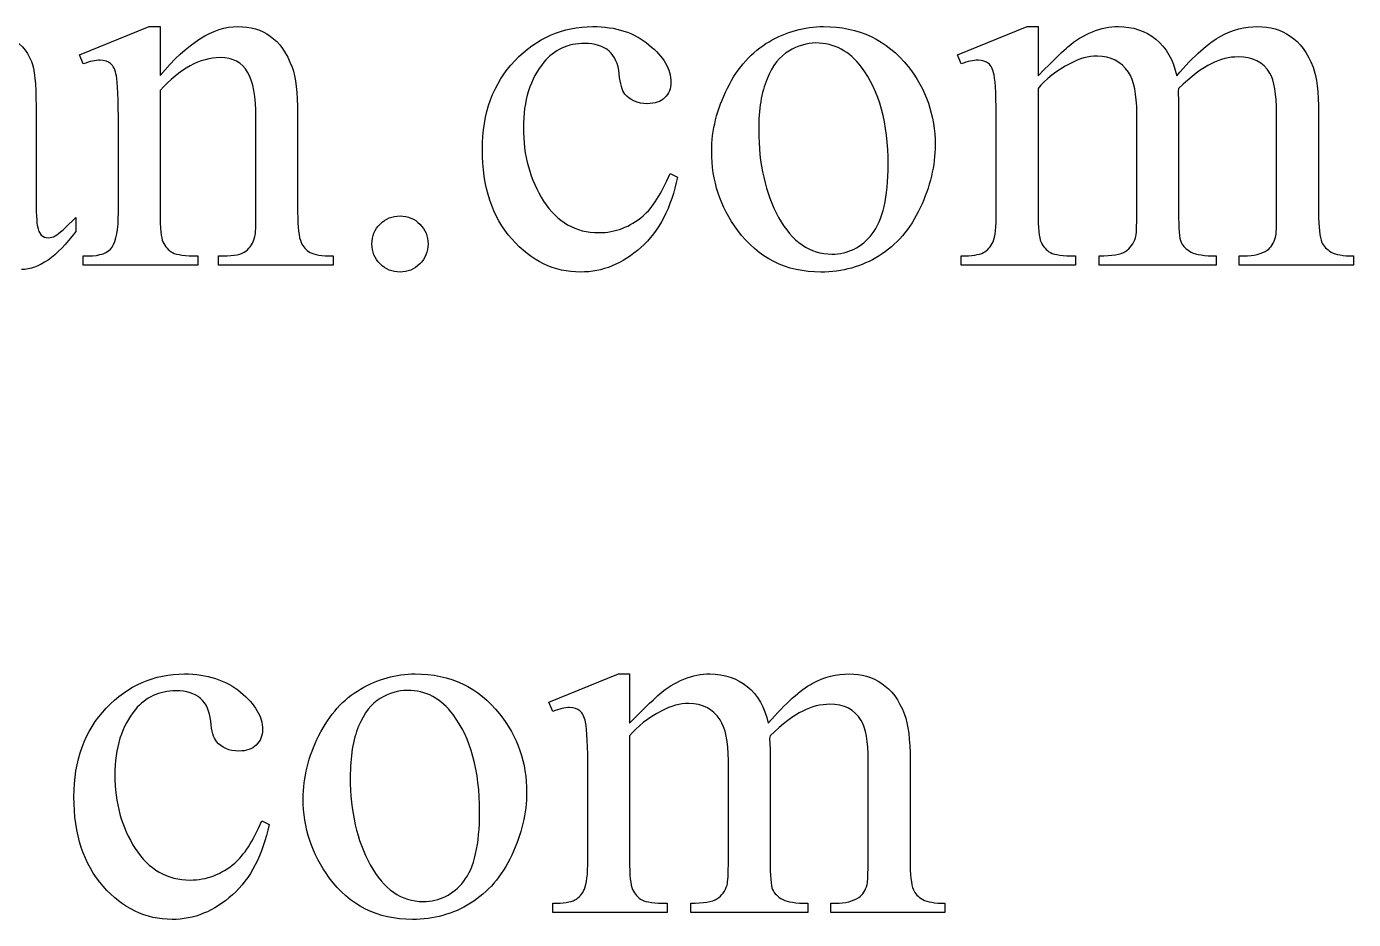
# Model space of a CAD drawing. Extents: x 2.32 to 5.29, y 6.96 to 8.91.
# Drawn here: x 4.9187 to 5.2391, y 7.5173 to 7.7328 of the extents above; entities that cross this region are included whole.
import ezdxf

# ---------------------------------------------------------------- set-up
doc = ezdxf.new("R2010")
doc.units = 0
doc.layers.add('Layer_1', color=7, linetype='CONTINUOUS')

msp = doc.modelspace()

# ---------------------------------------------------------------- linework, layer by layer
at = {"layer": 'Layer_1', "color": 7}
for p, q in [((4.931487, 7.726008), (4.948333, 7.732844)), ((4.948333, 7.732844), (4.950957, 7.732844)), ((4.950957, 7.732844), (4.950957, 7.721003)), ((5.111174, 7.732844), (5.111174, 7.732844)), ((5.143462, 7.726008), (5.160308, 7.732844)), ((5.160308, 7.732844), (5.162932, 7.732844)), ((5.162932, 7.732844), (5.162932, 7.720942)), ((5.109282, 7.728877), (5.109282, 7.728877)), ((4.932403, 7.723811), (4.931487, 7.726008)), ((5.144378, 7.723811), (5.143462, 7.726008)), ((4.950957, 7.721003), (4.950957, 7.721003)), ((5.162932, 7.720942), (5.162932, 7.720942)), ((4.950957, 7.717402), (4.950957, 7.687922)), ((5.162932, 7.717891), (5.162932, 7.687922)), ((5.196868, 7.71789), (5.196745, 7.717219)), ((5.196745, 7.717219), (5.196868, 7.714595)), ((4.920989, 7.713679), (4.920989, 7.694697)), ((5.196868, 7.714595), (5.196868, 7.687922)), ((4.974089, 7.687922), (4.974089, 7.71081)), ((4.98416, 7.711787), (4.98416, 7.687922)), ((5.152861, 7.687922), (5.152861, 7.709285)), ((5.186797, 7.687922), (5.186797, 7.71197)), ((5.220549, 7.687922), (5.220549, 7.71197)), ((5.230681, 7.71197), (5.230681, 7.687922)), ((4.940886, 7.687922), (4.940886, 7.708674)), ((5.074126, 7.697382), (5.075896, 7.696528)), ((5.075896, 7.696528), (5.075896, 7.696528)), ((4.930572, 7.686763), (4.930572, 7.683345)), ((5.008879, 7.687129), (5.008879, 7.687129)), ((4.932402, 7.675288), (4.932402, 7.677485)), ((4.932402, 7.677485), (4.933623, 7.677485)), ((4.960051, 7.677485), (4.960051, 7.675288)), ((4.965056, 7.675288), (4.965056, 7.677485)), ((4.965056, 7.677485), (4.966216, 7.677485)), ((4.992705, 7.677485), (4.992705, 7.675288)), ((5.144377, 7.675288), (5.144377, 7.677486)), ((5.172026, 7.677486), (5.172026, 7.675288)), ((5.177702, 7.675288), (5.177702, 7.677485)), ((5.205962, 7.677485), (5.205962, 7.675288)), ((5.211516, 7.675288), (5.211516, 7.677485)), ((5.211516, 7.677485), (5.212676, 7.677485)), ((5.239104, 7.677485), (5.239104, 7.675288)), ((4.960051, 7.675288), (4.932402, 7.675288)), ((4.992705, 7.675288), (4.965056, 7.675288)), ((5.172026, 7.675288), (5.144377, 7.675288)), ((5.205962, 7.675288), (5.177702, 7.675288)), ((5.239104, 7.675288), (5.211516, 7.675288)), ((5.012541, 7.576594), (5.012541, 7.576594)), ((5.044829, 7.569758), (5.061675, 7.576594)), ((5.061675, 7.576594), (5.0643, 7.576594)), ((5.0643, 7.576594), (5.0643, 7.564692)), ((5.010649, 7.572627), (5.010649, 7.572627)), ((5.045745, 7.567561), (5.044829, 7.569758)), ((5.0643, 7.564692), (5.064299, 7.564692)), ((5.0643, 7.561641), (5.0643, 7.531672)), ((5.098235, 7.56164), (5.098113, 7.560969)), ((5.098113, 7.560969), (5.098235, 7.558345)), ((5.098235, 7.558345), (5.098235, 7.531672)), ((5.088164, 7.531672), (5.088164, 7.55572)), ((5.121917, 7.531672), (5.121917, 7.55572)), ((5.132048, 7.55572), (5.132048, 7.531672)), ((5.054228, 7.531672), (5.054228, 7.553035)), ((4.975493, 7.541132), (4.977263, 7.540278)), ((4.977263, 7.540278), (4.977263, 7.540278)), ((5.045745, 7.519038), (5.045745, 7.521236)), ((5.073394, 7.521236), (5.073394, 7.519038)), ((5.07907, 7.519038), (5.07907, 7.521235)), ((5.107329, 7.521235), (5.107329, 7.519038)), ((5.112883, 7.519038), (5.112883, 7.521235)), ((5.112883, 7.521235), (5.114043, 7.521235)), ((5.140471, 7.521235), (5.140471, 7.519038)), ((5.073394, 7.519038), (5.045745, 7.519038)), ((5.107329, 7.519038), (5.07907, 7.519038)), ((5.140471, 7.519038), (5.112883, 7.519038))]:
    msp.add_line(p, q, dxfattribs=at)
for points in [[(4.950957, 7.721003), (4.957508, 7.728897), (4.963754, 7.732844), (4.969695, 7.732844)], [(4.969695, 7.732844), (4.972746, 7.732844), (4.975371, 7.732071), (4.977568, 7.730525)], [(5.036589, 7.724604), (5.041838, 7.730097), (5.048125, 7.732844), (5.055449, 7.732844)], [(5.055449, 7.732844), (5.060942, 7.732844), (5.065459, 7.731379), (5.068999, 7.728449)], [(5.097991, 7.729182), (5.102141, 7.731623), (5.106536, 7.732844), (5.111174, 7.732844)], [(5.111174, 7.732844), (5.119638, 7.732844), (5.126433, 7.729629), (5.13156, 7.7232)], [(5.170134, 7.727961), (5.171965, 7.729507), (5.173939, 7.730708), (5.176055, 7.731562)], [(5.176055, 7.731562), (5.17817, 7.732417), (5.180266, 7.732844), (5.182341, 7.732844)], [(5.182341, 7.732844), (5.185841, 7.732844), (5.188852, 7.731827), (5.191374, 7.729792)], [(5.20706, 7.730525), (5.209949, 7.732071), (5.21292, 7.732844), (5.215972, 7.732844)], [(5.215972, 7.732844), (5.218942, 7.732844), (5.221566, 7.732071), (5.223845, 7.730525)], [(4.91458, 7.730341), (4.916981, 7.72908), (4.918751, 7.727107), (4.91989, 7.724421)], [(4.977568, 7.730525), (4.979765, 7.729019), (4.981515, 7.726517), (4.982817, 7.723017)], [(5.053435, 7.728755), (5.049366, 7.728755), (5.04609, 7.727249), (5.043608, 7.724238)], [(5.059355, 7.726923), (5.057931, 7.728144), (5.055958, 7.728755), (5.053435, 7.728755)], [(5.068999, 7.728449), (5.072539, 7.72556), (5.074309, 7.722549), (5.074309, 7.719416)], [(5.08792, 7.717951), (5.090483, 7.723038), (5.09384, 7.726781), (5.097991, 7.729182)], [(5.109282, 7.728877), (5.107126, 7.728877), (5.104949, 7.728226), (5.102751, 7.726923)], [(5.120329, 7.723017), (5.11744, 7.726923), (5.113758, 7.728877), (5.109282, 7.728877)], [(5.191374, 7.729792), (5.193897, 7.727758), (5.195586, 7.724808), (5.19644, 7.720942)], [(5.19644, 7.720942), (5.200631, 7.725825), (5.204171, 7.729019), (5.20706, 7.730525)], [(5.223845, 7.730525), (5.226164, 7.729019), (5.227995, 7.726537), (5.229338, 7.723078)], [(4.965422, 7.725337), (4.96058, 7.725337), (4.955759, 7.722692), (4.950957, 7.717402)], [(4.972075, 7.721858), (4.970773, 7.724177), (4.968556, 7.725337), (4.965422, 7.725337)], [(5.061797, 7.72143), (5.061593, 7.723831), (5.060779, 7.725662), (5.059355, 7.726923)], [(5.102751, 7.726923), (5.100595, 7.725662), (5.098845, 7.723424), (5.097502, 7.72021)], [(5.162932, 7.720942), (5.167001, 7.725011), (5.169402, 7.727351), (5.170134, 7.727961)], [(5.177275, 7.725703), (5.175078, 7.725703), (5.172901, 7.725113), (5.170745, 7.723933)], [(5.184783, 7.721797), (5.182992, 7.724401), (5.18049, 7.725703), (5.177275, 7.725703)], [(5.211272, 7.72552), (5.209115, 7.72552), (5.206938, 7.72497), (5.204741, 7.723872)], [(5.218901, 7.721613), (5.217314, 7.724218), (5.214771, 7.72552), (5.211272, 7.72552)], [(4.91989, 7.724421), (4.920623, 7.722671), (4.920989, 7.719091), (4.920989, 7.713679)], [(4.936492, 7.724726), (4.935353, 7.724726), (4.93399, 7.724421), (4.932403, 7.723811)], [(4.938994, 7.723933), (4.938384, 7.724462), (4.93755, 7.724726), (4.936492, 7.724726)], [(4.940398, 7.720942), (4.940113, 7.722407), (4.939645, 7.723404), (4.938994, 7.723933)], [(4.974089, 7.71081), (4.974089, 7.715896), (4.973418, 7.719579), (4.972075, 7.721858)], [(4.982817, 7.723017), (4.983712, 7.720576), (4.98416, 7.716832), (4.98416, 7.711787)], [(5.028777, 7.703181), (5.028777, 7.71197), (5.031381, 7.719111), (5.036589, 7.724604)], [(5.043608, 7.724238), (5.040312, 7.72025), (5.038664, 7.714981), (5.038664, 7.70843)], [(5.126738, 7.69958), (5.126738, 7.709508), (5.124602, 7.717321), (5.120329, 7.723017)], [(5.13156, 7.7232), (5.135914, 7.717707), (5.138091, 7.7114), (5.138091, 7.704279)], [(5.148467, 7.724727), (5.147328, 7.724727), (5.145964, 7.724421), (5.144378, 7.723811)], [(5.150969, 7.723933), (5.150359, 7.724462), (5.149525, 7.724727), (5.148467, 7.724727)], [(5.152312, 7.721187), (5.152027, 7.722529), (5.151579, 7.723445), (5.150969, 7.723933)], [(5.170745, 7.723933), (5.167367, 7.722143), (5.164763, 7.720129), (5.162932, 7.717891)], [(5.186797, 7.71197), (5.186797, 7.716528), (5.186125, 7.719803), (5.184783, 7.721797)], [(5.204741, 7.723872), (5.202585, 7.722814), (5.19996, 7.72082), (5.196868, 7.71789)], [(5.229338, 7.723078), (5.230233, 7.720718), (5.230681, 7.717015), (5.230681, 7.71197)], [(4.940886, 7.708674), (4.940886, 7.715388), (4.940723, 7.719477), (4.940398, 7.720942)], [(5.063201, 7.716548), (5.062509, 7.717402), (5.062041, 7.71903), (5.061797, 7.72143)], [(5.074309, 7.719416), (5.074309, 7.71787), (5.0738, 7.716609), (5.072783, 7.715632)], [(5.097502, 7.72021), (5.09616, 7.716995), (5.095488, 7.712865), (5.095488, 7.707819)], [(5.152861, 7.709285), (5.152861, 7.715429), (5.152678, 7.719396), (5.152312, 7.721187)], [(5.220549, 7.71197), (5.220549, 7.716527), (5.22, 7.719742), (5.218901, 7.721613)], [(5.068633, 7.714228), (5.066232, 7.714228), (5.064421, 7.715001), (5.063201, 7.716548)], [(5.072783, 7.715632), (5.071807, 7.714696), (5.070423, 7.714228), (5.068633, 7.714228)], [(5.084136, 7.702693), (5.084136, 7.70782), (5.085397, 7.712906), (5.08792, 7.717951)], [(5.038664, 7.70843), (5.038664, 7.701757), (5.040292, 7.695857), (5.043547, 7.69073)], [(5.095488, 7.707819), (5.095488, 7.699681), (5.097095, 7.692662), (5.10031, 7.686762)], [(5.035857, 7.681574), (5.031137, 7.686905), (5.028777, 7.694107), (5.028777, 7.703181)], [(5.090422, 7.68365), (5.086231, 7.689306), (5.084136, 7.695653), (5.084136, 7.702693)], [(5.138091, 7.704279), (5.138091, 7.699275), (5.13689, 7.694209), (5.13449, 7.689082)], [(5.122893, 7.682795), (5.125456, 7.68605), (5.126738, 7.691645), (5.126738, 7.69958)], [(5.075896, 7.696528), (5.07439, 7.689163), (5.07144, 7.683487), (5.067046, 7.679499)], [(5.067595, 7.68719), (5.069833, 7.689061), (5.07201, 7.692459), (5.074126, 7.697382)], [(4.920989, 7.694697), (4.920989, 7.689367), (4.921091, 7.686091), (4.921295, 7.68487)], [(5.043547, 7.69073), (5.046843, 7.685643), (5.051278, 7.6831), (5.056853, 7.6831)], [(4.925628, 7.682308), (4.926483, 7.682837), (4.928131, 7.684322), (4.930572, 7.686763)], [(4.93936, 7.679621), (4.940377, 7.681086), (4.940886, 7.683853), (4.940886, 7.687922)], [(4.950957, 7.687922), (4.950957, 7.684138), (4.951181, 7.681798), (4.951628, 7.680903)], [(4.973845, 7.682185), (4.974008, 7.682795), (4.974089, 7.684708), (4.974089, 7.687922)], [(4.98416, 7.687922), (4.98416, 7.684382), (4.984445, 7.681981), (4.985014, 7.68072)], [(5.004057, 7.685175), (5.0054, 7.686478), (5.007008, 7.687129), (5.008879, 7.687129)], [(5.008879, 7.687129), (5.010792, 7.687129), (5.012399, 7.686457), (5.013701, 7.685114)], [(5.056853, 7.6831), (5.060841, 7.6831), (5.064421, 7.684463), (5.067595, 7.68719)], [(5.10031, 7.686762), (5.103565, 7.680862), (5.107838, 7.677912), (5.113127, 7.677912)], [(5.13449, 7.689082), (5.132089, 7.683955), (5.128773, 7.680089), (5.124541, 7.677485)], [(5.152068, 7.680903), (5.152597, 7.682124), (5.152861, 7.684464), (5.152861, 7.687922)], [(5.162932, 7.687922), (5.162932, 7.68426), (5.163176, 7.68188), (5.163664, 7.680781)], [(5.186491, 7.68188), (5.186695, 7.682572), (5.186797, 7.684586), (5.186797, 7.687922)], [(5.196868, 7.687922), (5.196868, 7.684097), (5.197071, 7.681717), (5.197478, 7.680781)], [(5.220305, 7.682002), (5.220468, 7.682693), (5.220549, 7.684667), (5.220549, 7.687922)], [(5.230681, 7.687922), (5.230681, 7.684423), (5.230945, 7.682022), (5.231474, 7.68072)], [(4.930572, 7.683345), (4.926015, 7.677242), (4.921661, 7.67419), (4.917511, 7.67419)], [(4.921295, 7.68487), (4.921498, 7.68369), (4.921824, 7.682897), (4.922271, 7.68249)], [(5.002104, 7.680354), (5.002104, 7.682266), (5.002755, 7.683873), (5.004057, 7.685175)], [(5.013701, 7.685114), (5.015003, 7.683812), (5.015654, 7.682225), (5.015654, 7.680354)], [(5.110503, 7.673579), (5.10208, 7.673579), (5.095386, 7.676936), (5.090422, 7.68365)], [(4.922271, 7.68249), (4.922759, 7.682083), (4.923309, 7.68188), (4.923919, 7.68188)], [(4.923919, 7.68188), (4.92457, 7.68188), (4.92514, 7.682023), (4.925628, 7.682308)], [(4.951628, 7.680903), (4.952198, 7.679723), (4.952971, 7.678848), (4.953948, 7.678278)], [(4.971648, 7.678645), (4.972706, 7.679458), (4.973438, 7.680638), (4.973845, 7.682185)], [(4.985014, 7.68072), (4.985462, 7.679703), (4.986174, 7.678909), (4.987151, 7.678339)], [(5.004057, 7.675532), (5.002755, 7.676875), (5.002104, 7.678482), (5.002104, 7.680354)], [(5.015654, 7.680354), (5.015654, 7.678482), (5.014983, 7.676875), (5.01364, 7.675532)], [(5.052458, 7.673579), (5.046111, 7.673579), (5.040577, 7.676244), (5.035857, 7.681574)], [(5.113127, 7.677912), (5.117074, 7.677912), (5.120329, 7.67954), (5.122893, 7.682795)], [(5.149748, 7.678279), (5.150766, 7.678849), (5.151539, 7.679723), (5.152068, 7.680903)], [(5.163664, 7.680781), (5.164193, 7.679683), (5.164946, 7.678849), (5.165923, 7.678279)], [(5.18405, 7.678584), (5.18523, 7.679317), (5.186044, 7.680415), (5.186491, 7.68188)], [(5.197478, 7.680781), (5.197925, 7.679845), (5.198739, 7.679052), (5.199919, 7.678401)], [(5.218291, 7.678889), (5.219227, 7.67954), (5.219898, 7.680578), (5.220305, 7.682002)], [(5.231474, 7.68072), (5.231881, 7.679825), (5.232634, 7.679052), (5.233733, 7.678401)], [(4.933623, 7.677485), (4.936471, 7.677485), (4.938384, 7.678197), (4.93936, 7.679621)], [(4.953948, 7.678278), (4.954965, 7.67775), (4.956999, 7.677485), (4.960051, 7.677485)], [(4.966216, 7.677485), (4.96882, 7.677485), (4.97063, 7.677872), (4.971648, 7.678645)], [(4.987151, 7.678339), (4.988168, 7.67777), (4.990019, 7.677485), (4.992705, 7.677485)], [(5.067046, 7.679499), (5.062651, 7.675552), (5.057789, 7.673579), (5.052458, 7.673579)], [(5.124541, 7.677485), (5.12035, 7.674881), (5.11567, 7.673579), (5.110503, 7.673579)], [(5.144377, 7.677486), (5.146941, 7.677486), (5.148731, 7.67775), (5.149748, 7.678279)], [(5.165923, 7.678279), (5.16694, 7.67775), (5.168974, 7.677486), (5.172026, 7.677486)], [(5.177702, 7.677485), (5.180795, 7.677485), (5.182911, 7.677852), (5.18405, 7.678584)], [(5.199919, 7.678401), (5.201099, 7.67779), (5.203113, 7.677485), (5.205962, 7.677485)], [(5.212676, 7.677485), (5.215076, 7.677485), (5.216948, 7.677953), (5.218291, 7.678889)], [(5.233733, 7.678401), (5.234831, 7.67779), (5.236622, 7.677485), (5.239104, 7.677485)], [(5.008879, 7.673579), (5.007008, 7.673579), (5.0054, 7.67423), (5.004057, 7.675532)], [(5.01364, 7.675532), (5.012338, 7.67423), (5.010751, 7.673579), (5.008879, 7.673579)], [(4.937956, 7.568354), (4.943205, 7.573847), (4.949492, 7.576594), (4.956816, 7.576594)], [(4.956816, 7.576594), (4.962309, 7.576594), (4.966826, 7.575129), (4.970366, 7.572199)], [(4.999358, 7.572932), (5.003508, 7.575373), (5.007903, 7.576594), (5.012541, 7.576594)], [(5.012541, 7.576594), (5.021005, 7.576594), (5.0278, 7.573379), (5.032927, 7.56695)], [(5.071501, 7.571711), (5.073332, 7.573257), (5.075306, 7.574458), (5.077422, 7.575312)], [(5.077422, 7.575312), (5.079538, 7.576167), (5.081633, 7.576594), (5.083708, 7.576594)], [(5.083708, 7.576594), (5.087208, 7.576594), (5.090219, 7.575577), (5.092742, 7.573542)], [(5.108428, 7.574275), (5.111317, 7.575821), (5.114287, 7.576594), (5.117339, 7.576594)], [(5.117339, 7.576594), (5.120309, 7.576594), (5.122934, 7.575821), (5.125212, 7.574275)], [(4.954802, 7.572505), (4.950733, 7.572505), (4.947458, 7.570999), (4.944975, 7.567988)], [(4.960723, 7.570673), (4.959298, 7.571894), (4.957325, 7.572505), (4.954802, 7.572505)], [(4.970366, 7.572199), (4.973906, 7.56931), (4.975676, 7.566299), (4.975676, 7.563166)], [(4.989287, 7.561701), (4.99185, 7.566788), (4.995207, 7.570531), (4.999358, 7.572932)], [(5.010649, 7.572627), (5.008493, 7.572627), (5.006316, 7.571976), (5.004119, 7.570673)], [(5.021697, 7.566767), (5.018808, 7.570673), (5.015125, 7.572627), (5.010649, 7.572627)], [(5.064299, 7.564692), (5.068368, 7.568761), (5.070769, 7.571101), (5.071501, 7.571711)], [(5.092742, 7.573542), (5.095264, 7.571508), (5.096953, 7.568558), (5.097807, 7.564692)], [(5.097807, 7.564692), (5.101999, 7.569575), (5.105539, 7.572769), (5.108428, 7.574275)], [(5.125212, 7.574275), (5.127532, 7.572769), (5.129363, 7.570287), (5.130705, 7.566828)], [(4.930144, 7.546931), (4.930144, 7.55572), (4.932748, 7.562861), (4.937956, 7.568354)], [(4.944975, 7.567988), (4.94168, 7.564), (4.940032, 7.558731), (4.940032, 7.55218)], [(4.963164, 7.56518), (4.96296, 7.567581), (4.962146, 7.569412), (4.960723, 7.570673)], [(5.004119, 7.570673), (5.001962, 7.569412), (5.000212, 7.567174), (4.998869, 7.56396)], [(5.049834, 7.568477), (5.048695, 7.568477), (5.047332, 7.568171), (5.045745, 7.567561)], [(5.052337, 7.567683), (5.051726, 7.568212), (5.050892, 7.568477), (5.049834, 7.568477)], [(5.078643, 7.569453), (5.076446, 7.569453), (5.074269, 7.568863), (5.072112, 7.567683)], [(5.08615, 7.565547), (5.08436, 7.568151), (5.081857, 7.569453), (5.078643, 7.569453)], [(5.112639, 7.56927), (5.110483, 7.56927), (5.108306, 7.56872), (5.106108, 7.567622)], [(5.120269, 7.565363), (5.118682, 7.567968), (5.116139, 7.56927), (5.112639, 7.56927)], [(4.964568, 7.560298), (4.963876, 7.561152), (4.963408, 7.56278), (4.963164, 7.56518)], [(5.028105, 7.54333), (5.028105, 7.553258), (5.025969, 7.561071), (5.021697, 7.566767)], [(5.032927, 7.56695), (5.037281, 7.561457), (5.039458, 7.55515), (5.039458, 7.548029)], [(5.05368, 7.564937), (5.053394, 7.566279), (5.052947, 7.567195), (5.052337, 7.567683)], [(5.054228, 7.553035), (5.054228, 7.559179), (5.054045, 7.563146), (5.05368, 7.564937)], [(5.072112, 7.567683), (5.068735, 7.565893), (5.066131, 7.563879), (5.0643, 7.561641)], [(5.088164, 7.55572), (5.088164, 7.560278), (5.087493, 7.563553), (5.08615, 7.565547)], [(5.106108, 7.567622), (5.103952, 7.566564), (5.101327, 7.56457), (5.098235, 7.56164)], [(5.121917, 7.55572), (5.121917, 7.560277), (5.121367, 7.563492), (5.120269, 7.565363)], [(5.130705, 7.566828), (5.131601, 7.564468), (5.132048, 7.560765), (5.132048, 7.55572)], [(4.975676, 7.563166), (4.975676, 7.56162), (4.975167, 7.560359), (4.97415, 7.559382)], [(4.985503, 7.546443), (4.985503, 7.55157), (4.986764, 7.556656), (4.989287, 7.561701)], [(4.998869, 7.56396), (4.997527, 7.560745), (4.996855, 7.556615), (4.996855, 7.551569)], [(4.97, 7.557978), (4.967599, 7.557978), (4.965788, 7.558751), (4.964568, 7.560298)], [(4.97415, 7.559382), (4.973174, 7.558446), (4.97179, 7.557978), (4.97, 7.557978)], [(4.940032, 7.55218), (4.940032, 7.545507), (4.941659, 7.539607), (4.944914, 7.53448)], [(4.996855, 7.551569), (4.996855, 7.543431), (4.998463, 7.536412), (5.001677, 7.530512)], [(4.937224, 7.525324), (4.932504, 7.530655), (4.930144, 7.537857), (4.930144, 7.546931)], [(4.991789, 7.5274), (4.987598, 7.533056), (4.985503, 7.539403), (4.985503, 7.546443)], [(5.039458, 7.548029), (5.039458, 7.543025), (5.038258, 7.537959), (5.035857, 7.532832)], [(5.02426, 7.526545), (5.026824, 7.5298), (5.028105, 7.535395), (5.028105, 7.54333)], [(4.977263, 7.540278), (4.975758, 7.532913), (4.972808, 7.527237), (4.968413, 7.523249)], [(4.968962, 7.53094), (4.9712, 7.532811), (4.973377, 7.536209), (4.975493, 7.541132)], [(4.944914, 7.53448), (4.94821, 7.529393), (4.952646, 7.52685), (4.95822, 7.52685)], [(5.035857, 7.532832), (5.033456, 7.527705), (5.03014, 7.523839), (5.025908, 7.521235)], [(4.95822, 7.52685), (4.962208, 7.52685), (4.965788, 7.528213), (4.968962, 7.53094)], [(5.001677, 7.530512), (5.004932, 7.524612), (5.009205, 7.521662), (5.014494, 7.521662)], [(5.053435, 7.524653), (5.053964, 7.525874), (5.054228, 7.528214), (5.054228, 7.531672)], [(5.0643, 7.531672), (5.0643, 7.52801), (5.064544, 7.52563), (5.065032, 7.524531)], [(5.087859, 7.52563), (5.088062, 7.526322), (5.088164, 7.528336), (5.088164, 7.531672)], [(5.098235, 7.531672), (5.098235, 7.527847), (5.098438, 7.525467), (5.098845, 7.524531)], [(5.121672, 7.525752), (5.121835, 7.526443), (5.121917, 7.528417), (5.121917, 7.531672)], [(5.132048, 7.531672), (5.132048, 7.528173), (5.132313, 7.525772), (5.132842, 7.52447)], [(5.01187, 7.517329), (5.003447, 7.517329), (4.996754, 7.520686), (4.991789, 7.5274)], [(5.014494, 7.521662), (5.018441, 7.521662), (5.021697, 7.52329), (5.02426, 7.526545)], [(4.953826, 7.517329), (4.947478, 7.517329), (4.941944, 7.519994), (4.937224, 7.525324)], [(4.968413, 7.523249), (4.964018, 7.519302), (4.959156, 7.517329), (4.953826, 7.517329)], [(5.051116, 7.522029), (5.052133, 7.522599), (5.052906, 7.523473), (5.053435, 7.524653)], [(5.065032, 7.524531), (5.065561, 7.523433), (5.066313, 7.522599), (5.06729, 7.522029)], [(5.085417, 7.522334), (5.086597, 7.523067), (5.087411, 7.524165), (5.087859, 7.52563)], [(5.098845, 7.524531), (5.099292, 7.523595), (5.100106, 7.522802), (5.101286, 7.522151)], [(5.119658, 7.522639), (5.120594, 7.52329), (5.121265, 7.524328), (5.121672, 7.525752)], [(5.132842, 7.52447), (5.133248, 7.523575), (5.134001, 7.522802), (5.1351, 7.522151)], [(5.025908, 7.521235), (5.021717, 7.518631), (5.017038, 7.517329), (5.01187, 7.517329)], [(5.045745, 7.521236), (5.048308, 7.521236), (5.050099, 7.5215), (5.051116, 7.522029)], [(5.06729, 7.522029), (5.068307, 7.5215), (5.070342, 7.521236), (5.073394, 7.521236)], [(5.07907, 7.521235), (5.082162, 7.521235), (5.084278, 7.521602), (5.085417, 7.522334)], [(5.101286, 7.522151), (5.102466, 7.52154), (5.104481, 7.521235), (5.107329, 7.521235)], [(5.114043, 7.521235), (5.116443, 7.521235), (5.118315, 7.521703), (5.119658, 7.522639)], [(5.1351, 7.522151), (5.136198, 7.52154), (5.137989, 7.521235), (5.140471, 7.521235)]]:
    msp.add_open_spline(points, degree=3, dxfattribs=at)

doc.saveas('drawing.dxf')
